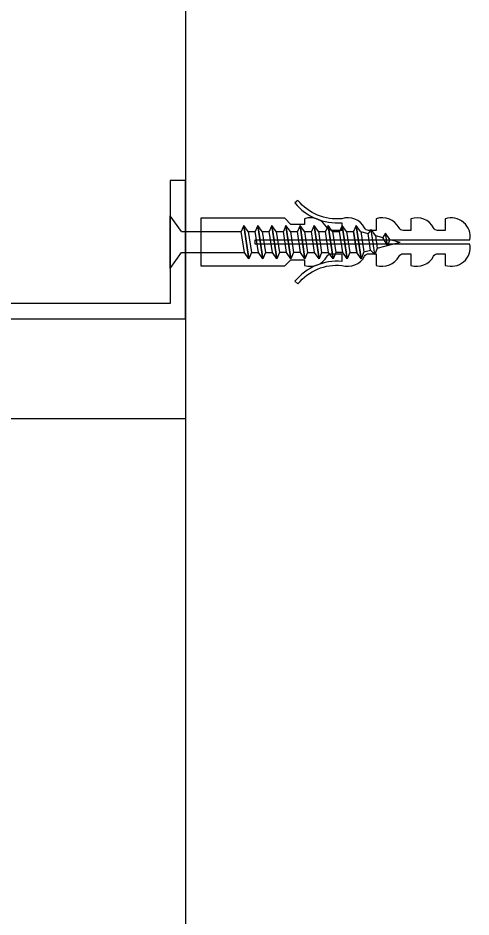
# Model space of a CAD drawing. Header units: inches. Extents: x 129892 to 140765, y 18172 to 24435.
# Drawn here: x 137111.3 to 137170.2, y 22447.3 to 22564.1 of the extents above; entities that cross this region are included whole.
import ezdxf

# ---------------------------------------------------------------- set-up
doc = ezdxf.new("R2010")
doc.units = ezdxf.units.IN
doc.header["$MEASUREMENT"] = 0

# ---------------------------------------------------------------- blocks, each defined once
blk = doc.blocks.new('A$C50743CB1')
blk.add_lwpolyline([(16.66, 7.94, 0.247638), (22.75, 10.51), (22.36, 10.83, -0.24938), (16.66, 8.44, 0.369054), (13.7, 7.25, -0.279225), (13.17, 6.93), (12.17, 6.93), (12.17, 8.44, 0.369054), (9.21, 7.25, -0.279225), (8.68, 6.93), (7.68, 6.93), (7.68, 8.44, 0.369054), (4.73, 7.25, -0.279225), (4.2, 6.93), (3.2, 6.93), (3.2, 8.44, 0.569838), (0, 5.69), (27.93, 5.69), (27.93, 5.14), (0, 5.14, 0.569838), (3.2, 2.39), (3.2, 3.9), (4.2, 3.9, -0.279225), (4.73, 3.58, 0.369054), (7.68, 2.39), (7.68, 3.9), (8.68, 3.9, -0.279225), (9.21, 3.58, 0.369054), (12.17, 2.39), (12.17, 3.9), (13.17, 3.9, -0.279225), (13.7, 3.58, 0.369054), (16.66, 2.39, -0.24938), (22.36, 0), (22.75, 0.32, 0.247638), (16.66, 2.9), (16.66, 3.9), (18.04, 3.9, -0.279225), (18.57, 3.58, 0.369054), (21.53, 2.39), (21.53, 3.13), (23.27, 3.13), (24.07, 2.32), (35, 2.32), (35, 8.51), (24.07, 8.51), (23.27, 7.71), (21.53, 7.71), (21.53, 8.44, 0.369054), (18.57, 7.25, -0.279225), (18.04, 6.93), (16.66, 6.93)], format="xyb", close=True)
blk = doc.blocks.new('A$C604D7AA8')
for p, q in [((5.06, 28.61), (5.42, 29.94)), ((6.22, 26.96), (5.42, 29.94)), ((5.06, 28.61), (4.27, 28.04)), ((5.86, 28.27), (4.27, 28.04)), ((5.86, 28.27), (4.81, 27.66)), ((5.06, 28.61), (5.86, 28.27)), ((4.27, 28.04), (4.81, 27.66)), ((4.55, 26.71), (4.81, 27.66)), ((4.55, 26.71), (6.22, 26.96)), ((4.55, 26.71), (6.22, 26.96)), ((6.22, 26.96), (7.01, 26.62)), ((4.54, 26.71), (3.76, 26.14)), ((7.01, 26.62), (3.76, 26.14)), ((3.76, 26.14), (4.3, 25.76)), ((4.03, 24.78), (4.3, 25.76)), ((6.45, 26.08), (4.3, 25.76)), ((7.01, 26.62), (6.45, 26.08)), ((6.69, 25.19), (6.45, 26.08)), ((3.25, 24.22), (7.59, 24.86)), ((7.59, 24.86), (3.25, 24.22)), ((4.04, 24.79), (3.25, 24.22)), ((4.04, 24.8), (6.69, 25.19)), ((4.04, 24.8), (6.69, 25.19)), ((6.69, 25.19), (7.59, 24.86)), ((7.59, 24.86), (6.79, 24.29)), ((3.25, 24.22), (4.04, 23.88)), ((4.03, 22.97), (4.03, 23.89)), ((4.04, 23.88), (6.79, 24.29)), ((6.79, 24.29), (4.04, 23.88)), ((4.04, 22.97), (6.79, 23.38)), ((6.79, 23.38), (6.79, 24.29)), ((6.79, 23.38), (7.58, 23.04)), ((7.58, 23.04), (3.25, 22.4)), ((3.25, 22.4), (7.58, 23.04)), ((4.03, 22.97), (3.25, 22.4)), ((3.25, 22.4), (4.03, 22.06)), ((6.79, 22.46), (4.04, 22.06)), ((7.58, 23.04), (6.79, 22.46)), ((6.79, 22.46), (6.79, 21.55)), ((3.25, 20.57), (7.59, 21.21)), ((7.59, 21.21), (3.25, 20.57)), ((4.04, 21.14), (3.25, 20.57)), ((4.03, 21.14), (4.03, 22.06)), ((4.04, 21.14), (6.79, 21.55)), ((4.04, 21.14), (6.79, 21.55)), ((6.79, 21.55), (7.59, 21.21)), ((7.59, 21.21), (6.79, 20.63)), ((3.25, 20.57), (4.04, 20.23)), ((4.03, 19.31), (4.03, 20.23)), ((6.79, 20.63), (4.04, 20.23)), ((6.79, 19.72), (6.79, 20.63)), ((3.25, 18.74), (7.58, 19.38)), ((7.58, 19.38), (3.25, 18.74)), ((4.03, 19.31), (3.25, 18.74)), ((3.25, 18.74), (4.03, 18.4)), ((4.04, 19.32), (6.79, 19.72)), ((4.04, 19.32), (6.79, 19.72)), ((6.79, 18.81), (4.04, 18.4)), ((6.79, 18.81), (4.04, 18.4)), ((6.79, 19.72), (7.58, 19.38)), ((7.58, 19.38), (6.79, 18.81)), ((6.79, 17.89), (6.79, 18.81)), ((3.25, 16.91), (7.59, 17.55)), ((7.59, 17.55), (3.25, 16.91)), ((4.03, 17.48), (4.03, 18.4)), ((4.04, 17.49), (6.79, 17.89)), ((4.04, 17.48), (6.79, 17.89)), ((6.79, 17.89), (7.59, 17.55)), ((7.59, 17.55), (6.79, 16.98)), ((4.04, 17.48), (3.25, 16.91)), ((3.25, 16.91), (4.04, 16.57)), ((6.79, 16.98), (4.04, 16.57)), ((4.04, 15.65), (4.04, 16.57)), ((6.79, 16.98), (6.79, 16.07)), ((3.25, 15.08), (7.59, 15.72)), ((7.59, 15.72), (3.25, 15.08)), ((4.04, 15.65), (3.25, 15.08)), ((4.04, 15.66), (6.79, 16.06)), ((4.04, 15.66), (6.79, 16.06)), ((6.79, 16.06), (7.59, 15.72)), ((7.59, 15.72), (6.79, 15.15)), ((3.25, 15.08), (4.04, 14.75)), ((6.79, 15.15), (4.04, 14.74)), ((6.79, 15.15), (4.04, 14.74)), ((4.04, 13.82), (4.04, 14.75)), ((4.04, 13.82), (6.79, 14.23)), ((6.79, 15.15), (6.79, 14.23)), ((6.79, 14.23), (7.59, 13.89)), ((3.25, 13.25), (7.59, 13.89)), ((7.59, 13.89), (3.25, 13.25)), ((4.04, 13.82), (3.25, 13.25)), ((3.25, 13.25), (4.04, 12.91)), ((6.79, 13.32), (4.04, 12.91)), ((4.04, 12), (4.04, 12.91)), ((7.59, 13.89), (6.79, 13.32)), ((6.79, 12.41), (6.79, 13.32)), ((3.25, 11.43), (7.59, 12.07)), ((7.59, 12.07), (3.25, 11.43)), ((4.04, 12), (3.25, 11.43)), ((4.04, 12), (6.79, 12.41)), ((4.04, 12), (6.79, 12.41)), ((6.79, 12.41), (7.59, 12.07)), ((7.59, 12.07), (6.79, 11.49)), ((3.25, 11.43), (4.04, 11.09)), ((6.79, 11.49), (4.04, 11.09)), ((6.79, 11.49), (4.04, 11.09)), ((4.04, 10.17), (4.04, 11.09)), ((4.04, 10.17), (6.79, 10.58)), ((4.04, 10.18), (6.79, 10.58)), ((6.79, 10.58), (6.79, 11.49)), ((6.79, 10.58), (7.58, 10.24)), ((3.25, 9.6), (7.58, 10.24)), ((7.58, 10.24), (3.25, 9.6)), ((4.03, 10.17), (3.25, 9.6)), ((3.25, 9.6), (4.04, 9.26)), ((6.79, 9.67), (4.04, 9.26)), ((7.58, 10.24), (6.79, 9.67)), ((6.79, 1.5), (6.79, 9.66)), ((4.03, 1.5), (4.03, 9.27)), ((3.85, 0), (2, 0)), ((6.97, 0), (3.85, 0)), ((8.83, 0), (6.97, 0))]:
    blk.add_line(p, q)
blk.add_lwpolyline([(4.03, 1.5), (2, 0), (8.83, 0), (6.79, 1.5)])
at = {"rotation": 270}
blk.add_blockref('A$C50743CB1', (0, 39), dxfattribs=at)
blk = doc.blocks.new('A$C43C13A02')
blk.add_lwpolyline([(2, 18), (2, 18), (2, 2), (50, 2), (50, 0), (0, 0), (0, 18), (2, 18)], close=True)

msp = doc.modelspace()

# ---------------------------------------------------------------- linework, layer by layer
msp.add_lwpolyline([(135493.06, 22172.62), (135493.06, 24024.99), (137133.06, 24024.99), (137133.06, 22172.62)])
msp.add_lwpolyline([(137019.55, 22524.99), (137133.06, 22524.99), (137133.06, 22511.99), (137019.55, 22511.99)], close=True)

# ---------------------------------------------------------------- block references
at = {"xscale": -1}
msp.add_blockref('A$C43C13A02', (137133.06, 22524.99), dxfattribs=at)
at = {"rotation": 270}
msp.add_blockref('A$C604D7AA8', (137131.06, 22540.4), dxfattribs=at)

doc.saveas('drawing.dxf')
